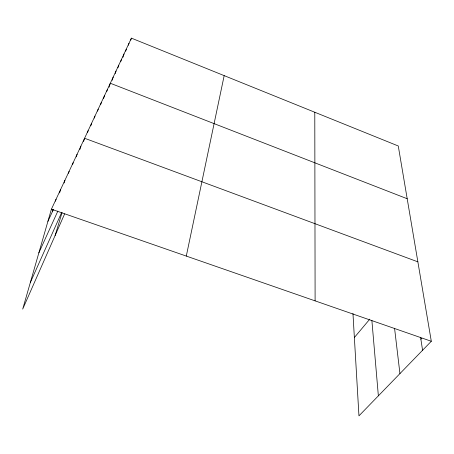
<?xml version="1.0" encoding="UTF-8"?>
<svg xmlns="http://www.w3.org/2000/svg" width="454" height="454" viewBox="0 0 454 454"><rect width="100%" height="100%" fill="white"/><g stroke="black" fill="none" stroke-linecap="round" stroke-linejoin="round"><path stroke-width="0.68" d="M186.293 256.079L224.174 75.631M352.962 313.481L358.955 415.858L431.3 341.272L398.272 145.984L131.405 38.142L51.41 209.175L22.7 309.1L64.633 213.902M52.556 211.348L53.141 209.328M55.484 201.23L56.069 199.21M59.587 192.944L60.569 189.59M64.127 182.973L64.916 180.3M68.52 173.32L69.11 171.328M72.578 164.632L73.173 162.646M76.312 156.88L77.095 154.252M79.915 149.394L80.897 146.126M55.104 235.535L62.062 212.568M83.593 141.506L84.58 138.26L417.867 261.844M87.554 132.574L88.144 130.633M90.817 125.809L91.6 123.244M94.33 118.102L94.954 116.076M97.587 111.134L98.206 109.119M100.743 104.369L101.367 102.366M103.608 98.461L104.431 95.811M106.798 91.413L107.411 89.438M109.079 87.168L110.305 83.247L407.193 198.738M112.189 80.29L113.205 77.049M115.214 73.599L116.025 71.023M117.955 67.72L118.766 65.16M120.792 61.483L121.434 59.463M122.96 57.266L124.027 53.918M125.701 51.177L126.337 49.185M128.374 45.241L129.01 43.261M130.775 40.105L131.405 38.142M30.322 282.57L61.619 212.54M38.862 252.85L57.834 211.127M47.908 221.37L53.396 209.538M354.37 337.515L369.777 319.151M420.881 339.246L421.828 338.241M51.41 209.175L431.3 341.272M420.569 337.243L422.583 350.261M394.566 328.236L399.934 373.608M371.877 320.439L378.364 395.848M314.787 112.246L315.104 300.866"/></g></svg>
